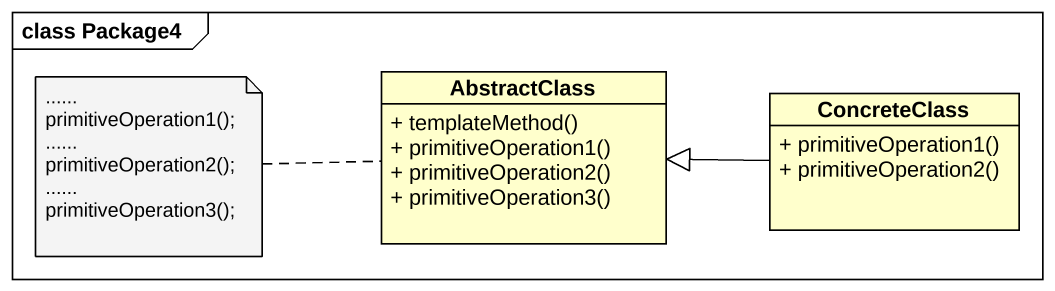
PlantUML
@startuml
mainframe class Package4
hide circle
hide empty members
skinparam classAttributeIconSize 0
class AbstractClass {
  + templateMethod()
  + primitiveOperation1()
  + primitiveOperation2()
  + primitiveOperation3()
}
class ConcreteClass {
  + primitiveOperation1()
  + primitiveOperation2()
}
ConcreteClass -left-|> AbstractClass
note left of AbstractClass
  ~......
  primitiveOperation1();
  ~......
  primitiveOperation2();
  ~......
  primitiveOperation3();
end note
@enduml
